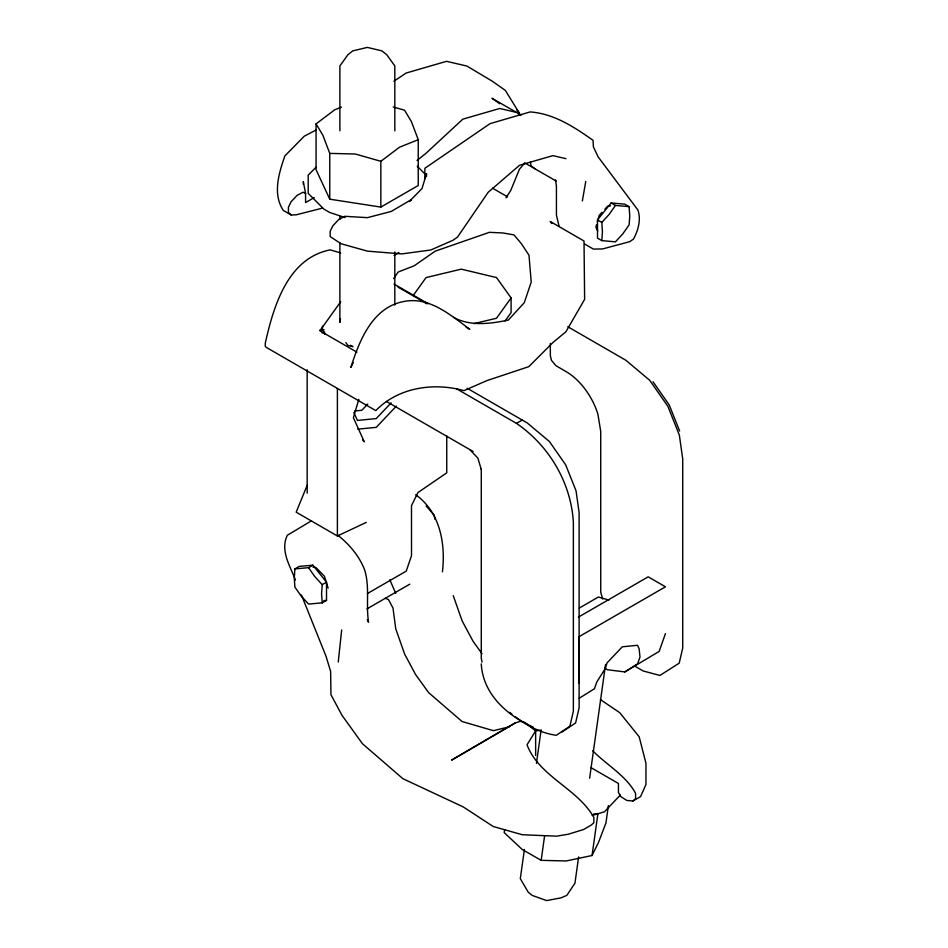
<?xml version="1.0" encoding="UTF-8"?>
<svg xmlns="http://www.w3.org/2000/svg" width="948" height="948" viewBox="0 0 948 948"><rect width="100%" height="100%" fill="white"/><g stroke="black" fill="none" stroke-linecap="round" stroke-linejoin="round"><path stroke-width="1.42" d="M303.324 184.41L303.324 181.625L305.576 193.499L305.576 202.564L314.286 197.54M326.515 600.38L326.515 582.167L312.864 565.186L299.201 566.406L294.887 568.895L294.271 578.351L294.899 587.096L301.097 595.948L308.55 604.077L322.213 602.857L326.515 600.38L323.789 600.617M442.42 571.81C445.702 543.631 440.133 512.169 415.674 494.726M535.644 755.485L535.644 730.861L524.718 722.4L520.416 721.333L515.285 722.921L451.817 760L515.285 722.921M579.121 683.425L579.145 636.641L665.472 586.8L648.207 576.822L578.387 617.136M322.521 326.136L322.427 329.051L324.749 334.229M294.887 568.895L308.55 567.674L314.748 576.526L322.213 584.655L321.573 594.123L322.213 602.857M601.802 240.614L602.43 231.881L601.802 222.413L609.256 214.284L615.453 205.432L629.116 206.652L629.745 216.108L629.128 224.866L622.919 233.706L615.453 241.835L601.802 240.614L597.501 238.138L597.501 219.924L611.152 202.943L624.803 204.164L629.116 206.652M338.246 662.024L341.671 629.982M504.585 829.713L504.182 832.605L522.253 849.515L541.166 860.346L566.193 860.962L592.062 855.511L598.579 842.262L605.95 822.935L608.379 805.599M524.398 849.479L520.31 878.678L528.202 892.151L532.207 895.422L546.664 900.6L561.192 897.815L566.845 895.339L574.95 883.192L578.624 856.945M536.45 763.33L541.142 729.747M541.166 860.346L544.602 835.769M589.632 778.213L605.547 664.477M592.062 855.511L597.915 813.597L593.685 814M340.474 318.741L339.882 322.462L339.882 242.854M582.345 201L585.757 181.459M596.624 224.581L595.877 227.212L597.738 231.016M597.359 221.939L599.219 215.35L602.039 212.293M358.83 399.345L353.379 417.701L364.293 441.815L362.586 439.789M665.449 633.584L659.168 651.395L624.839 671.919L607.36 669.75L604.919 668.139M307.176 485.305L296.179 512.181L337.393 535.976L366.272 522.407M353.331 362.515L350.855 367.445C359.399 340.368 372.6 307.176 403.943 301.488C429.326 296.286 450.786 315.281 469.805 329.288L466.061 327.131M505.959 197.812L510.699 190.572L519.445 169.218L524.114 163.779M393.645 278.605L398.148 272.04L414.24 265.76L435.179 251.184L489.334 232.343L502.748 232.947L513.958 234.891L521.436 243.743L528.996 255.237L531.224 282.089L524.303 302.637L508.329 320.069C490.365 323.825 470.374 326.491 453.523 317.39M340.735 301.689L319.867 330.781L356.934 352.17M413.186 295.515L426.067 277.574L461.285 269.149L496.515 277.574L511.102 297.909L511.102 312.591L505.094 320.969M511.102 297.909L496.515 318.244L473.964 323.635M604.86 209.235L607.668 206.178L610.548 205.811M367.788 404.002L361.852 410.271L354.623 410.994M391.086 402.912L376.249 418.578L357.443 420.438L353.853 412.499M396.382 406.088L376.249 427.347L357.763 429.171M620.336 795.04L604.469 811.796L592.18 815.47M316.087 167.215L308.195 175.119L308.195 193.356L323.991 209.164L329.75 212.482L345.096 217.59M591.054 767.679L618.44 783.475L618.44 792.552L620.916 796.699L626.806 800.432L632.932 801.013L635.575 798.631L635.575 793.346C626 775.452 606.708 765.083 592.761 750.757M417.049 160.496L425.96 153.315L462.802 119.175L499.714 108.475L516.423 112.362L520.843 115.49M393.207 106.97L404.559 110.205L411.408 121.628L418.246 139.7L418.246 185.5L380.847 207.091L329.75 199.187L316.063 169.692L316.063 123.892L334.762 109.767L341.446 107.1M380.847 207.091L380.847 161.29L399.546 147.177L418.246 139.7M393.87 81.279L406.111 73.043L446.555 61.324L466.926 66.064L492.593 81.398L505.343 90.427L519.634 113.547L516.861 109.909M562.069 731.951L575.59 722.969L579.121 707.883L579.121 512.714L576.04 490.803L565.66 464.816L549.449 441.567L527.325 422.998L467.163 388.253M624.839 671.919L637.589 663.849L639.995 657.023L639.13 648.788L637.554 645.292L622.291 646.809L607.028 662.913L605.452 668.233L596.825 681.956L594.42 688.769L579.133 698.309M394.013 255.379L398.978 252.5M311.548 520.748L287.315 535.288C279.909 550.634 290.183 565.897 295.432 580.034M456.628 388.822L516.459 423.365L522.218 420.047M308.55 567.674L312.864 565.186M322.213 584.655L326.515 582.167M367.374 593.567L406.218 571.134L411.515 555.646L411.491 505.616L417.926 492.581L446.745 472.839L446.745 435.973M366.959 608.889L409.773 584.169M579.181 608.13L598.401 597.039L609.019 600.084M632.932 801.013L640.575 796.604L645.955 784.506L645.955 763.187L639.153 736.738L619.755 712.695L600.416 699.577M315.957 130.077L304.261 136.204L284.862 155.922C278.961 172.939 272.36 194.103 283.345 210.456L291.285 215.03L296.321 214.793L322.45 208.122M322.047 332.914L324.832 332.132M509.313 726.796L493.41 730.683L462.02 721.499L428.626 692.621L415.579 674.526L404.654 654.167L395.754 628.832L393.005 608.095L388.443 599.503L385.303 598.295M539.815 730.244L535.644 730.861L527.017 744.796C539.246 776.779 577.557 788.38 593.851 817.437L593.851 822.722L591.197 825.104L583.553 829.524L568.279 834.228L556.5 836.16L522.265 834.738L493.233 826.502L463.145 806.866L402.9 778.699L362.456 743.73L342.086 715.467L330.947 694.706L330.639 671.433L325.934 656.016L301.428 594.965M319.689 330.283L324.098 329.833M316.063 123.892L322.913 135.315L329.75 153.386L355.299 154.014L380.847 161.29M312.994 567.2L315.814 567.402L324.417 576.23L328.138 588.139M565.932 158.66L552.885 155.626L519.492 165.308L488.101 192.373L457.517 237.095L452.978 240.282L430.807 249.988L401.774 253.91L367.516 251.161L340.948 243.707L330.165 236.585L330.165 231.3L332.807 225.849L338.934 219.367L344.823 216.31L367.421 217.649L391.216 211.451L411.325 199.625L409.24 201.592L422.038 188.498L426.529 173.638L426.529 176.506M340.699 252.926L330.188 249.869C287.647 258.212 273.51 306.477 265.274 343.152L265.274 346.47L266.732 347.643L375.799 410.614C398.231 387.353 433.734 382.198 463.963 390.635L486.845 380.634L528.806 366.651L553.028 342.429L565.92 331.764L584.632 299.367L584.015 240.993L550.172 221.453L551.831 223.527M305.576 193.499L303.087 192.219L297.198 195.276L291.083 201.758L288.429 207.209L288.429 212.494L291.285 215.03M398.053 287.126L422.002 300.883M516.423 112.362L491.965 98.237L499.691 103.711M611.152 202.943L615.453 205.432M524.564 162.795L556.358 181.151M597.501 219.924L601.802 222.413M492.545 188.178L507.595 196.864M584.738 244.086L593.377 249.075L602.596 248.945L629.65 241.693L633.442 239.121C638.158 230.506 641.334 219.486 637.838 209.935L598.07 156.787L593.377 146.798L593.057 140.351C574.18 126.973 553.869 113.618 530.157 111.935L490.069 123.631L424.858 168.282L424.858 178.627M567.828 326.74L625.81 360.228L649.747 380.326L667.854 406.289L679.361 435.12L682.726 458.962L682.726 648.065L679.195 663.162L659.903 675.462L643.194 670.983L634.603 666.029M393.977 284.033L428.046 303.704M350.594 345.309L352.976 346.684L347.928 345.475L345.83 342.56M386.381 401.431L473.111 451.497M533.084 727.033C507.085 715.61 482.864 693.983 481.276 663.908M424.443 302.353L426.825 303.81M535.561 169.147L531.01 165.829L530.37 161.776M516.459 423.365C549.011 445.607 570.992 482.591 573.362 522.099L573.362 711.201L569.843 726.298L556.31 735.281A113.381 65.459 60 0 1 515.06 716.629M337.595 535.051C349.267 544.271 359.031 555.706 364.553 569.653C369.969 586.8 365.821 604.765 368.547 622.208L367.243 619.755M417.239 166.232L425.131 174.124M469.77 449.577L477.911 458.168L481.276 469.509M426.173 505.995L434.196 515.096L434.942 519.279M482.046 653.765L473.088 641.322L462.162 620.964L453.251 595.628M653.042 381.76L669.252 405.009L679.633 430.996M389.853 579.844L395.731 593.33M602.703 599.077L600.736 592.31L600.724 431.447L597.939 414.323A48.941 28.25 60 0 0 566.501 371.853L555.955 365.703L551.487 360.359L550.361 355.856L550.314 343.449M559.13 226.489L556.429 215.184L556.429 186.045L555.469 179.954M482.034 662.142L481.276 658.042L481.288 468.62M394.818 130.895L394.818 65.945L386.772 54.723L381.914 50.884L367.35 47.4L352.774 50.884L347.928 54.723L339.882 65.945L339.882 130.812M394.818 251.955L394.818 305.102M339.882 216.31L339.882 219.261M337.393 388.49L337.393 535.976M329.75 153.386L329.75 199.187M307.176 369.72L307.176 493.173M511.861 714.14A113.381 65.459 60 0 1 509.74 712.398"/></g></svg>
